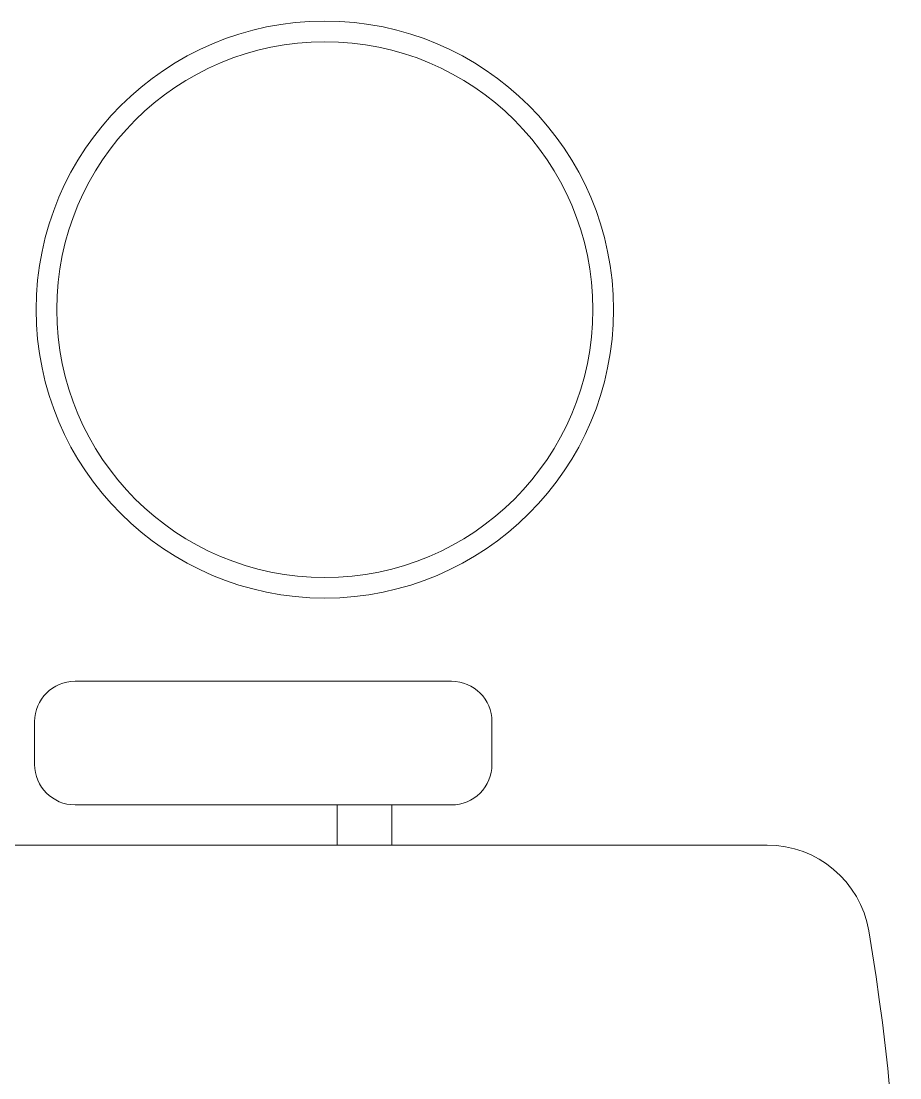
# Model space of a CAD drawing. Header units: inches. Extents: x -12418 to 57169, y -29325 to 19878.
# Drawn here: x 24179 to 24605, y -12274 to -11761 of the extents above; entities that cross this region are included whole.
import ezdxf

# ---------------------------------------------------------------- set-up
doc = ezdxf.new("R2010")
doc.units = ezdxf.units.IN
doc.header["$LTSCALE"] = 25
doc.header["$MEASUREMENT"] = 0
doc.linetypes.add('DASHDOT', pattern=[25.4, 12.7, -6.35, 0, -6.35])
doc.layers.get('0').update_dxf_attribs({"color": 8})
doc.layers.add('00-Ground Floor$0$LOADING', color=253, linetype='Continuous', lineweight=5)
doc.layers.add('E-LITE-CLNG-CNDT', color=6, linetype='DASHDOT', lineweight=35)

# ---------------------------------------------------------------- blocks, each defined once
blk = doc.blocks.new('00-Ground Floor$0$WM00001-P')
at = {"layer": '00-Ground Floor$0$LOADING'}
for radius in [0.14, 0.13]:
    blk.add_circle((0, 0), radius, dxfattribs=at)
blk = doc.blocks.new('00-Ground Floor$0$GF21018-P')
at = {"color": 0}
for p, q in [((-0.2207, 0.47563), (-0.2207, 0.0675)), ((-0.2806, 0.34221), (-0.25983, 0.34221)), ((-0.30021, 0.32259), (-0.30021, 0.14)), ((-0.24021, 0.32259), (-0.24021, 0.14)), ((-0.24021, 0.29372), (-0.2207, 0.29372)), ((-0.24021, 0.26708), (-0.2207, 0.26708)), ((-0.2806, 0.12039), (-0.25983, 0.12039))]:
    blk.add_line(p, q, dxfattribs=at)
for centre, radius, start, end in [((-0.0001, -0.52948), 1.06948, 80.36712, 99.63288), ((-0.1707, 0.47563), 0.05, 99.6329, 180), ((-0.2806, 0.32259), 0.01962, 90, 180), ((-0.25983, 0.32259), 0.01962, 360, 90), ((-0.2806, 0.14), 0.01962, 180, 270), ((-0.25983, 0.14), 0.01962, 270, 360)]:
    blk.add_arc(centre, radius, start, end, dxfattribs=at)
blk = doc.blocks.new('00-Ground Floor')
at = {"layer": '00-Ground Floor$0$LOADING', "extrusion": (2.33844e-18, -2.24019e-05, -1), "xscale": -1000, "yscale": 1000, "zscale": 1000, "rotation": 89.9999999999996}
blk.add_blockref('00-Ground Floor$0$WM00001-P', (-24326.22, -11901.22, 0.29), dxfattribs=at)
at = {"layer": '00-Ground Floor$0$LOADING', "extrusion": (-7.77426e-06, 2.24021e-05, 1), "xscale": 1000, "yscale": 1000, "zscale": 1000, "rotation": 269.9985892449481}
blk.add_blockref('00-Ground Floor$0$GF21018-P', (24065.06, -12381.79, -0.48), dxfattribs=at)

msp = doc.modelspace()

# ---------------------------------------------------------------- block references
at = {"layer": 'E-LITE-CLNG-CNDT'}
msp.add_blockref('00-Ground Floor', (0, 0), dxfattribs=at)

doc.saveas('drawing.dxf')
